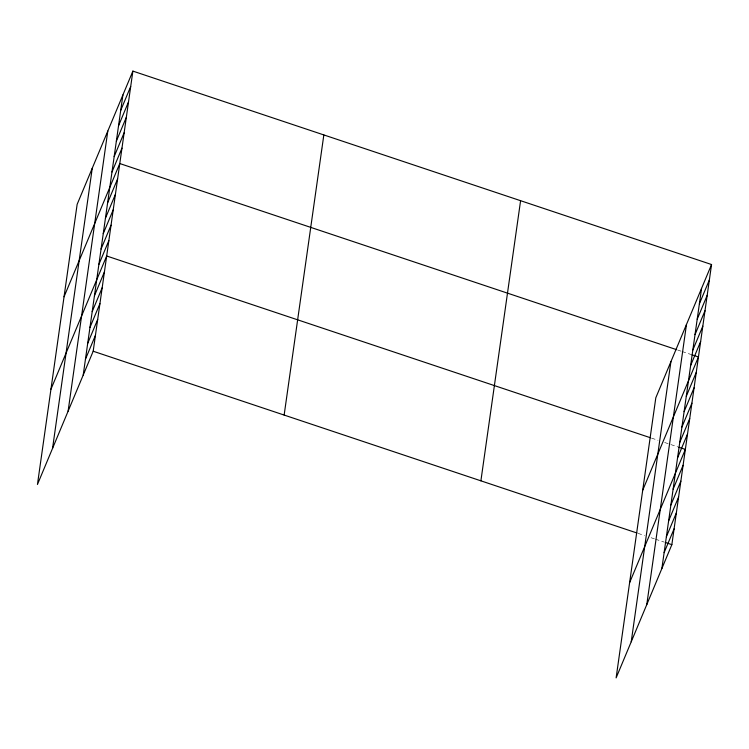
<?xml version="1.0" encoding="UTF-8"?>
<svg xmlns="http://www.w3.org/2000/svg" width="749" height="749" viewBox="0 0 749 749"><rect width="100%" height="100%" fill="white"/><g stroke="black" fill="none" stroke-linecap="round" stroke-linejoin="round"><path stroke-width="0.56" stroke-dasharray="3.75 2.81" d="M677.714 350.045L680.991 351.141M682.086 351.506L690.812 354.417M651.527 438.109L658.071 440.3M664.616 442.49L677.714 446.863M638.026 533.354L644.571 535.544M651.124 537.735L654.392 538.831M655.487 539.196L664.213 542.107"/><path stroke-width="1.12" d="M52.552 448.37L92.249 168.244M68.103 411.182L107.8 131.056M83.205 375.09L122.902 94.954M132.882 71.108L77.147 204.337L37.45 484.472L93.185 351.234L132.882 71.108L711.55 264.528L671.853 544.663L616.118 677.892L655.815 397.766L711.55 264.528M284.143 415.068L323.84 134.932M480.895 480.83L520.592 200.704M631.22 641.799L670.917 361.664M646.78 604.612L686.477 324.476M661.873 568.519L701.57 288.384M120.72 110.365L130.691 86.51M118.529 125.776L128.51 101.92M116.348 141.177L126.328 117.321M114.166 156.588L124.147 132.732M111.985 171.998L121.965 148.143M64.049 296.782L119.774 163.544L676.628 349.68M107.613 202.81L117.593 178.955M105.431 218.212L115.412 194.365M103.25 233.622L113.23 209.767M101.068 249.033L111.049 225.177M98.887 264.434L108.858 240.588M50.951 389.227L106.676 255.989L650.432 437.744M94.449 295.724L104.429 271.868M92.202 311.593L102.182 287.738M89.955 327.472L99.926 303.617M87.699 343.342L97.679 319.486M85.452 359.22L95.432 335.365M699.388 303.794L709.369 279.939M697.207 319.196L707.187 295.349M695.025 334.606L704.996 310.751M692.834 350.017L702.815 326.161M690.653 365.418L700.633 341.572M642.717 490.211L698.452 356.973L691.907 354.783M686.29 396.24L696.27 372.384M684.109 411.641L694.08 387.785M681.918 427.052L691.898 403.196M679.736 442.462L689.717 418.607M677.555 457.864L687.535 434.008M629.619 582.647L685.354 449.419L678.8 447.228M673.126 489.144L683.097 465.298M670.87 505.023L680.85 481.167M668.623 520.892L678.603 497.046M666.376 536.771L676.356 512.915M664.129 552.64L674.1 528.794M93.185 351.234L636.931 532.988M665.309 542.473L671.853 544.663"/></g></svg>
